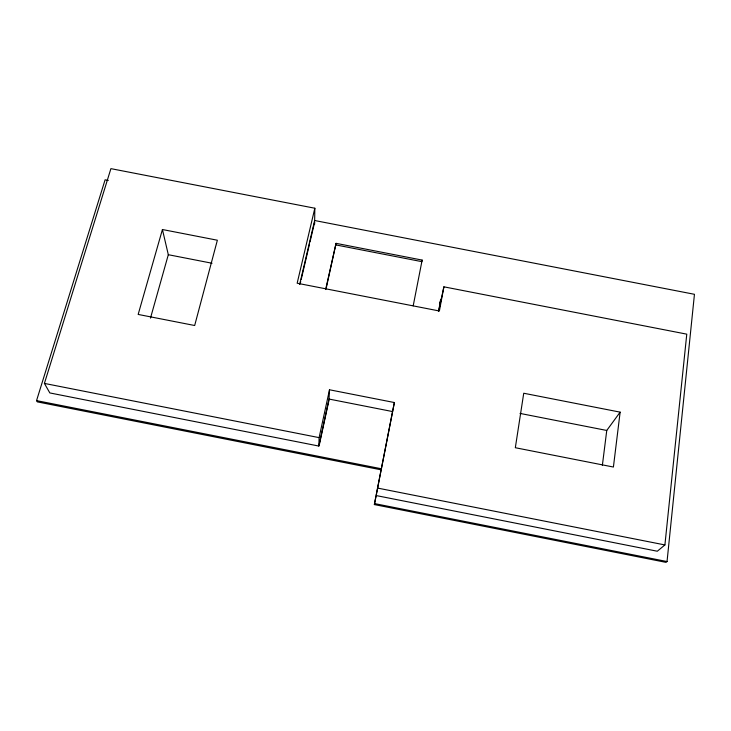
<?xml version="1.0" encoding="UTF-8"?>
<svg xmlns="http://www.w3.org/2000/svg" width="731" height="731" viewBox="0 0 731 731"><rect width="100%" height="100%" fill="white"/><g stroke="black" fill="none" stroke-linecap="round" stroke-linejoin="round"><path stroke-width="1.1" d="M314.604 224.298L314.632 222.16L309.99 241.952M299.664 284.423L314.659 220.515L314.833 208.225L110.911 168.642L44.417 383.419L49.836 392.94L318.835 446.056L329.014 399.053L329.498 389.778L394.365 402.534L376.136 495.554L657.306 551.229L664.908 544.942L686.774 334.158L443.891 286.826L438.746 310.766M318.835 446.056L319.109 437.631L329.498 389.778M326.072 288.836L336.059 243.341L422.143 260.09L413.198 305.841M381.226 469.201L374.373 504.573L665.996 562.358L667.037 561.545L694.45 294.301L314.659 220.515M620.135 412.147L613.41 467.036L515.328 447.719L523.734 393.241L620.135 412.147L606.757 430.458L602.371 465.3M438.582 311.132L440.802 299.271L439.751 303.466M443.891 286.826L439.386 310.995L297.161 283.226L314.833 208.225M108.298 180.42L105.1 179.799L36.55 400.625L37.318 401.876L381.153 469.832L394.365 402.534M422.143 260.09L421.833 261.643L335.977 244.94M374.491 503.677L375.935 496.559M374.373 504.573L374.564 503.595L667.037 561.545M319.273 445.005L328.95 400.296M325.633 289.531L336.059 243.341M300.194 283.729L300.715 281.536M301.227 279.333L309.478 244.154M150.476 318.131L168.313 254.708L162.428 229.525L217.363 240.225L194.674 325.505L138.168 314.431L162.428 229.525M168.313 254.708L212.036 263.242M520.024 413.417L606.757 430.458M329.014 399.053L392.547 411.562M44.417 383.419L319.109 437.631M36.55 400.625L381.372 468.763M377.653 488.089L664.908 544.942"/></g></svg>
